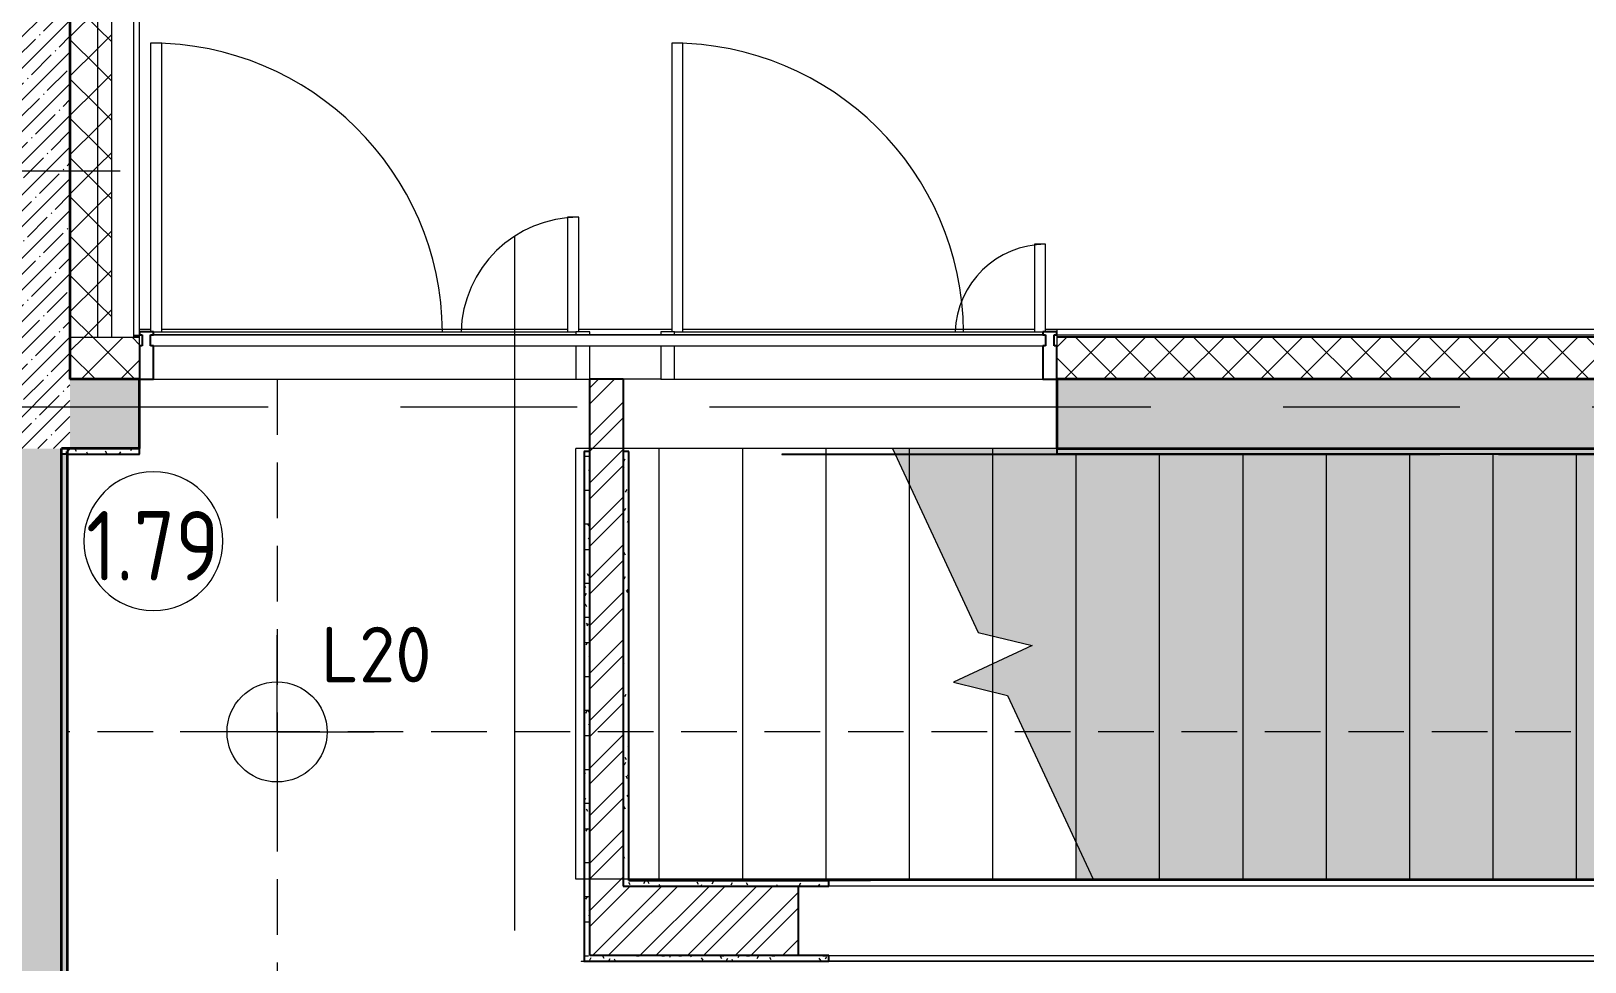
# Model space of a CAD drawing. Header units: millimetres. Extents: x 81425 to 274970, y -8553 to 29000.
# Drawn here: x 92920 to 98510, y 19302 to 22653 of the extents above; entities that cross this region are included whole.
import ezdxf

# ---------------------------------------------------------------- set-up
doc = ezdxf.new("R2010")
doc.units = ezdxf.units.MM
for name, pattern in [('200_ШТРИХ_ш1п0_6_', [160, 100, -60]), ('ADSK_Штрих_ш2 п1', [300, 200, -100]), ('Осевая', [3175, 635, -476.25, 1587.5, -476.25])]:
    doc.linetypes.add(name, pattern=pattern)
for name, color, linetype, lineweight in [('A-ANNO-NOTE', 7, 'Continuous', 9), ('A-AREA-1', 7, '200_ШТРИХ_ш1п0_6_', 35), ('A-AREA-IDEN', 7, 'Continuous', 9), ('A-DETL-2', 7, 'ADSK_Штрих_ш2 п1', 9), ('A-DOOR', 7, 'Continuous', 9), ('A-DOOR-1', 7, 'Continuous', 13), ('A-GLAZ', 7, 'Continuous', 9), ('A-GLAZ-CWMG', 7, 'Continuous', 9), ('A-GLAZ-CWMG-1', 7, 'Continuous', 25), ('A-WALL', 7, 'Continuous', 9), ('E-LITE-EQPM-IDEN', 7, 'Continuous', 9), ('I-WALL', 7, 'Continuous', 9), ('S-STRS-2', 7, 'Continuous', 9), ('S-STRS-MBND', 7, 'Continuous', 9), ('Оси', 7, 'Continuous', 9), ('Оси-2', 7, 'Осевая', 9)]:
    doc.layers.add(name, color=color, linetype=linetype, lineweight=lineweight)
for name, color, linetype, lineweight, true_color in [('A-WALL-1', 7, 'Continuous', 35, 0x3c3c3c), ('A-WALL-2', 7, 'Continuous', 25, 0x3c3c3c), ('A-WALL-4', 7, 'Continuous', 13, 0x3c3c3c), ('A-WALL-FNSH-1', 7, 'Continuous', 9, 0x3c3c3c), ('A-WALL-FNSH-2', 7, 'Continuous', 13, 0x3c3c3c)]:
    doc.layers.add(name, color=color, linetype=linetype, lineweight=lineweight, true_color=true_color)
doc.layers.add('S-STRS-1', color=7, linetype='Continuous', lineweight=13, transparency=1)
doc.styles.add('GOST Common', font='GOST_Common.ttf', dxfattribs={"height": 200})
doc.styles.add('GOST Common_1', font='GOST_Common.ttf', dxfattribs={"width": 0.9, "height": 250})
pattern_1 = [(45, (0, 0), (-57.024626, 57.024626), []), (45, (57.025, 0), (-57.024626, 57.024626), [100.806, -20.161, 3.353, -16.808])]
pattern_2 = [(45, (0, 0), (-70.71068, 70.71068), []), (135, (0, 0), (-70.71068, -70.71068), [])]
pattern_3 = [(45, (0, 0), (-85.53659, 85.53659), []), (45, (57.02, 0), (-85.53659, 85.53659), [])]
pattern_4 = [(0, (0, 0), (121.92, 30.48), [10.058, -81.382, 10.058, -81.382, -487.68]), (0, (0, 0), (121.92, 30.48), [-182.88, 10.058, -172.822, 10.058, -81.382, -213.36]), (0, (0, 0), (121.92, 30.48), [-457.2, 10.058, -50.902, 10.058, -142.342]), (120, (45.72, 15.24), (-87.356454, 90.345817), [10.058, -81.382, 10.058, -81.382, -487.68]), (120, (45.72, 15.24), (-87.356454, 90.345817), [-182.88, 10.058, -172.822, 10.058, -81.382, -213.36]), (120, (45.72, 15.24), (-87.356454, 90.345817), [-457.2, 10.058, -50.902, 10.058, -142.342]), (240, (60.96, 76.2), (-34.563546, -120.825817), [10.058, -81.382, 10.058, -81.382, -487.68]), (240, (60.96, 76.2), (-34.563546, -120.825817), [-182.88, 10.058, -172.822, 10.058, -81.382, -213.36]), (240, (60.96, 76.2), (-34.563546, -120.825817), [-457.2, 10.058, -50.902, 10.058, -142.342])]

# ---------------------------------------------------------------- blocks, each defined once
blk = doc.blocks.new('DRS_ДПУ_распашная__2Ст_Прямоугольная1 - ВН-4_ Нр_ДО_1500х2200 глухая-26741401-План расстановки осветительного оборудования 1 этажа в осях 23-33')
at = {"layer": 'A-DOOR'}
for centre, radius, start, end in [((-770, 0), 1050, 0.5472, 90), ((770, 0), 423.1, 90, 178.637)]:
    blk.add_arc(centre, radius, start, end, dxfattribs=at)
at = {"layer": 'A-DOOR-1'}
for p, q in [((-770, 1050), (-770, 10)), ((-730, 1050), (-770, 1050)), ((-730, 10), (-730, 1050)), ((770, 423.1), (730, 423.1)), ((730, 423.1), (730, 10)), ((770, 10), (770, 423.1))]:
    blk.add_line(p, q, dxfattribs=at)
blk = doc.blocks.new('Прямоугольный импост - Импост структурный с накладкой - 170мм-23668145-План расстановки осветительного оборудования 1 этажа в осях 23-33')
at = {"layer": 'A-GLAZ-CWMG'}
for p, q in [((95235, 21560), (95235, 21570)), ((95235, 21570), (96560, 21570)), ((95235, 21400), (95235, 21520)), ((95235, 21400), (96560, 21400))]:
    blk.add_line(p, q, dxfattribs=at)
blk = doc.blocks.new('Прямоугольный импост - Импост структурный с накладкой - 170мм-22855684-План расстановки осветительного оборудования 1 этажа в осях 23-33')
at = {"layer": 'A-GLAZ-CWMG'}
for p, q in [((93360, 21570), (94880, 21570)), ((94880, 21570), (94880, 21560)), ((94880, 21520), (94880, 21400)), ((93360, 21400), (94880, 21400))]:
    blk.add_line(p, q, dxfattribs=at)
blk = doc.blocks.new('DRS_ДПУ_распашная__2Ст_Прямоугольная1 - ВН-4_ Нр_ДО_1500х2200 глухая-26857260-План расстановки осветительного оборудования 1 этажа в осях 23-33')
at = {"layer": 'A-DOOR'}
for centre, radius, start, end in [((-672.5, 0), 1050, 0.5472, 90), ((672.5, 0), 325.6, 90, 178.2253)]:
    blk.add_arc(centre, radius, start, end, dxfattribs=at)
at = {"layer": 'A-DOOR-1'}
for p, q in [((-672.5, 1050), (-672.5, 10)), ((-632.5, 1050), (-672.5, 1050)), ((-632.5, 10), (-632.5, 1050)), ((672.5, 325.6), (632.5, 325.6)), ((632.5, 325.6), (632.5, 10)), ((672.5, 10), (672.5, 325.6))]:
    blk.add_line(p, q, dxfattribs=at)
blk = doc.blocks.new('PNS_Панель прямоугольная - Нр_Металл - 40мм-23713339-План расстановки осветительного оборудования 1 этажа в осях 23-33')
at = {"layer": 'A-GLAZ'}
for p, q in [((-1610, 0), (1610, 0)), ((1600, 0), (-1600, 0)), ((-1600, -40), (1600, -40))]:
    blk.add_line(p, q, dxfattribs=at)
blk = doc.blocks.new('Прямоугольный импост - Импост структурный с накладкой - 170мм-23713347-План расстановки осветительного оборудования 1 этажа в осях 23-33')
at = {"layer": 'A-GLAZ-CWMG-1'}
for p, q in [((-50, 40), (-50, 160)), ((-50, 160), (0, 160)), ((0, 160), (0, 40)), ((-40, 40), (-50, 40)), ((-50, -10), (-50, 0)), ((-50, 0), (-40, 0)), ((-40, 0), (-40, 40)), ((-10, 40), (-10, 0)), ((0, 40), (-10, 40)), ((-10, 0), (0, 0)), ((0, 0), (0, -10)), ((0, -10), (-50, -10))]:
    blk.add_line(p, q, dxfattribs=at)
blk = doc.blocks.new('Прямоугольный импост - Импост структурный с накладкой - 170мм-23713366-План расстановки осветительного оборудования 1 этажа в осях 23-33')
at = {"layer": 'A-GLAZ-CWMG-1'}
for p, q in [((0, 160), (-50, 160)), ((-50, 160), (-50, 40)), ((0, 40), (0, 160)), ((-50, 40), (-40, 40)), ((-40, 0), (-50, 0)), ((-50, 0), (-50, -10)), ((-40, 40), (-40, 0)), ((-10, 0), (-10, 40)), ((-10, 40), (0, 40)), ((0, 0), (-10, 0)), ((0, -10), (0, 0)), ((-50, -10), (0, -10))]:
    blk.add_line(p, q, dxfattribs=at)
blk = doc.blocks.new('Прямоугольный импост - Импост структурный с накладкой - 170мм-23713231-План расстановки осветительного оборудования 1 этажа в осях 23-33')
at = {"layer": 'A-GLAZ-CWMG'}
for p, q in [((-25, 40), (-25, 160)), ((-25, 160), (25, 160)), ((25, 160), (25, 40)), ((-25, -10), (-25, 0)), ((25, -10), (-25, -10)), ((25, 0), (25, -10))]:
    blk.add_line(p, q, dxfattribs=at)
blk = doc.blocks.new('Марка_Помещения - Номер-25198446-План расстановки осветительного оборудования 1 этажа в осях 23-33')
at = {"layer": 'A-AREA-IDEN'}
for start, end in [(360, 180), (180, 360)]:
    blk.add_arc((0, 0), 2.5, start, end, dxfattribs=at)

msp = doc.modelspace()

# ---------------------------------------------------------------- hatches: boundary and pattern name
at = {"layer": 'A-WALL'}
h = msp.add_hatch(dxfattribs=at)
h.set_pattern_fill('FP_4', color=256, style=0, pattern_type=2)
h.set_pattern_definition(pattern_2)
h.paths.add_polyline_path([(93210, 21550), (93210, 27200), (93160, 27200), (93160, 21550)])
h = msp.add_hatch(dxfattribs=at)
h.set_pattern_fill('FP_4', color=256, style=0, pattern_type=2)
h.set_pattern_definition(pattern_2)
h.paths.add_polyline_path([(93156, 21550), (93160, 21550), (93160, 27100), (93060, 27100), (93060, 21550)])
h = msp.add_hatch(dxfattribs=at)
h.set_pattern_fill('FP_4', color=256, style=0, pattern_type=2)
h.set_pattern_definition(pattern_2)
h.paths.add_polyline_path([(125233, 21400), (125238, 21400), (125238, 21550), (110941.5, 21550), (111050, 21400), (125230, 21400)])
h.paths.add_polyline_path([(110464.9, 21400), (110803.2, 21400), (110694.6, 21550), (96610, 21550), (96610, 21400), (110350, 21400)])
h.paths.add_polyline_path([(93156, 21400), (93310, 21400), (93310, 21550), (93060, 21550), (93060, 21400)])
at = {"layer": 'I-WALL'}
h = msp.add_hatch(dxfattribs=at)
h.set_pattern_fill('FP_1', color=256, style=0, pattern_type=2)
h.set_pattern_definition(pattern_1)
h.paths.add_polyline_path([(93030, 21150), (93060, 21150), (93060, 27100), (92810, 27100), (92810, 21150)])
h = msp.add_hatch(dxfattribs=at)
h.set_pattern_fill('FP_1', color=256, style=0, pattern_type=2)
h.set_pattern_definition(pattern_1)
h.paths.add_polyline_path([(100146.1, 21150), (100580, 21150), (100580, 21400), (96610, 21400), (96610, 21150), (99813.2, 21150)])
h.paths.add_polyline_path([(93310, 21150), (93310, 21400), (93060, 21400), (93060, 21150), (93156, 21150)])
h = msp.add_hatch(dxfattribs=at)
h.set_pattern_fill('FP_16', color=256, style=0, pattern_type=2)
h.set_pattern_definition(pattern_3)
h.paths.add_polyline_path([(95050, 19325), (95050, 21400), (94930, 21400), (94930, 19325)])
h = msp.add_hatch(dxfattribs=at)
h.set_pattern_fill('FP_1', color=256, style=0, pattern_type=2)
h.set_pattern_definition(pattern_1)
h.paths.add_polyline_path([(92810, 13620), (93030, 13620), (93030, 21150), (92810, 21150), (92810, 14834.9)])
h = msp.add_hatch(dxfattribs=at)
h.set_pattern_fill('FP_38', color=256, style=0, pattern_type=2)
h.set_pattern_definition(pattern_4)
h.paths.add_polyline_path([(93310, 21130), (93310, 21150), (93060, 21150), (93051, 21140), (93051, 21130), (93156, 21130)])
h = msp.add_hatch(dxfattribs=at)
h.set_pattern_fill('FP_38', color=256, style=0, pattern_type=2)
h.set_pattern_definition(pattern_4)
h.paths.add_polyline_path([(94930, 19305), (94930, 21140), (94910, 21140), (94910, 19305)])
h = msp.add_hatch(dxfattribs=at)
h.set_pattern_fill('FP_38', color=256, style=0, pattern_type=2)
h.set_pattern_definition(pattern_4)
h.paths.add_polyline_path([(95070, 19595), (95070, 21140), (95050, 21140), (95050, 19595)])
h = msp.add_hatch(dxfattribs=at)
h.set_pattern_fill('FP_38', color=256, style=0, pattern_type=2)
h.set_pattern_definition(pattern_4)
h.paths.add_polyline_path([(100559, 21130), (100560, 21130), (100560, 21150), (96610, 21150), (96610, 21130), (100479, 21130)])
h = msp.add_hatch(dxfattribs=at)
h.set_pattern_fill('FP_38', color=256, style=0, pattern_type=2)
h.set_pattern_definition(pattern_4)
h.paths.add_polyline_path([(93050, 13640), (93050, 21130), (93030, 21130), (93030, 13640)])
h = msp.add_hatch(dxfattribs=at)
h.set_pattern_fill('FP_38', color=256, style=0, pattern_type=2)
h.set_pattern_definition(pattern_4)
h.paths.add_polyline_path([(95789.5, 19575), (95789.5, 19595), (95050, 19595), (95050, 19575), (95153.2, 19575)])
h = msp.add_hatch(dxfattribs=at)
h.set_pattern_fill('FP_16', color=256, style=0, pattern_type=2)
h.set_pattern_definition(pattern_3)
h.paths.add_polyline_path([(95681.3, 19325), (95681.3, 19575), (95050, 19575), (95050, 19325), (95153.2, 19325)])
h = msp.add_hatch(dxfattribs=at)
h.set_pattern_fill('FP_38', color=256, style=0, pattern_type=2)
h.set_pattern_definition(pattern_4)
h.paths.add_polyline_path([(94930, 19305), (95789.5, 19305), (95789.5, 19325), (94930, 19325)])
at = {"layer": 'S-STRS-1'}
for points in [[(96080, 21018.4), (96080, 21150), (96018.6, 21150)], [(96680, 19731.6), (96680, 21130), (96610, 21130), (96610, 21150), (96380, 21150), (96380, 20475.4), (96521.6, 20441), (96380, 20375), (96380, 20274.6), (96432.8, 20261.7), (96484.6, 20150.7)], [(96741.4, 19600), (96980, 19600), (96980, 21130), (96680, 21130), (96680, 19731.6), (96691.8, 19706.4)], [(96741.4, 19600), (96980, 19600), (96980, 21130), (96680, 21130), (96680, 19600)], [(97280, 19600), (97280, 21130), (96980, 21130), (96980, 19600)], [(96980, 19600), (97280, 19600), (97280, 21130), (96980, 21130), (96980, 19706.4)], [(97280, 19600), (97580, 19600), (97580, 21130), (97280, 21130), (97280, 19706.4)], [(97580, 19600), (97580, 21130), (97280, 21130), (97280, 19600)], [(97880, 19600), (97880, 21130), (97580, 21130), (97580, 19600), (97816.1, 19600)], [(97880, 19600), (97880, 21130), (97580, 21130), (97580, 19600), (97816.1, 19600)], [(97880, 19600), (98180, 19600), (98180, 21130), (97880, 21130), (97880, 19706.4)], [(97880, 19600), (98180, 19600), (98180, 21130), (97880, 21130), (97880, 19706.4)], [(98480, 19600), (98480, 21130), (98180, 21130), (98180, 19600)], [(98180, 19600), (98480, 19600), (98480, 21130), (98180, 21130), (98180, 19706.4)], [(98480, 19600), (98780, 19600), (98780, 21130), (98480, 21130), (98480, 19706.4)], [(98780, 19600), (98780, 21130), (98480, 21130), (98480, 19600)]]:
    msp.add_hatch(color=256, dxfattribs=at).paths.add_polyline_path(points)
h = msp.add_hatch(color=256, dxfattribs=at)
h.paths.add_polyline_path([(96380, 20274.6), (96380, 20375), (96238.4, 20309)])
h.paths.add_polyline_path([(96380, 20475.4), (96380, 21150), (96080, 21150), (96080, 21018.4), (96327.2, 20488.3)])

# ---------------------------------------------------------------- linework, layer by layer
at = {"layer": 'A-ANNO-NOTE'}
for q in [(93805, 20478.9), (93456.1, 20130), (93805, 19781.1), (94153.9, 20130)]:
    msp.add_line((93805, 20130), q, dxfattribs=at)
msp.add_circle((93805, 20130), 180, dxfattribs=at)
at = {"layer": 'A-AREA-1'}
msp.add_line((93050, 21130), (93050, 21140), dxfattribs=at)
msp.add_line((93050, 21130), (93050, 21140), dxfattribs=at)
at = {"layer": 'A-DETL-2'}
for p, q in [((93805, 21400), (93805, 15540)), ((100559, 20130), (93050, 20130))]:
    msp.add_line(p, q, dxfattribs=at)
at = {"layer": 'A-WALL'}
for p, q in [((93210, 21550), (93210, 27250)), ((93160, 21550), (93160, 27200)), ((93310, 21580), (93350, 21580)), ((93390, 21580), (94850, 21580)), ((94890, 21580), (95225, 21580)), ((95265, 21580), (96530, 21580)), ((96570, 21580), (111141.9, 21580)), ((96610, 21580), (96610, 21570)), ((93310, 21550), (93060, 21550)), ((93290, 21558), (93310, 21558)), ((93290, 21550), (93290, 21553)), ((96610, 21560), (96610, 21558)), ((110694.6, 21550), (96610, 21550)), ((95185, 21400), (95050, 21400))]:
    msp.add_line(p, q, dxfattribs=at)
at = {"layer": 'A-WALL-1'}
for p, q in [((93060, 27100), (93060, 21400)), ((93310, 21400), (93060, 21400)), ((93310, 21150), (93310, 21400)), ((96610, 21400), (96610, 21150)), ((105550, 21400), (96610, 21400)), ((93030, 13620), (93030, 21150)), ((93310, 21150), (93030, 21150)), ((96610, 21150), (100245, 21150))]:
    msp.add_line(p, q, dxfattribs=at)
at = {"layer": 'A-WALL-2'}
for p, q in [((95050, 21400), (94930, 21400)), ((94930, 19325), (94930, 21400)), ((95050, 21400), (95050, 19575)), ((93060, 21150), (93051, 21140)), ((93051, 21140), (93051, 21130)), ((93310, 21130), (93310, 21150)), ((94910, 21140), (94910, 19305)), ((94930, 21140), (94910, 21140)), ((95070, 21140), (95050, 21140)), ((95070, 19595), (95070, 21140)), ((96610, 21150), (96610, 21130)), ((93050, 21130), (93030, 21130)), ((93050, 13641), (93050, 21130)), ((93051, 21130), (93310, 21130)), ((100560, 21130), (96610, 21130)), ((95050, 19575), (95789.5, 19575)), ((95070, 19595), (95789.5, 19595)), ((95681.3, 19325), (95681.3, 19575)), ((95789.5, 19575), (95789.5, 19595)), ((94910, 19305), (95789.5, 19305)), ((95789.5, 19325), (94930, 19325)), ((95789.5, 19305), (95789.5, 19325))]:
    msp.add_line(p, q, dxfattribs=at)
at = {"layer": 'A-WALL-4'}
for p, q in [((93290, 21553), (93290, 27330)), ((93310, 21400), (93310, 21550)), ((96610, 21550), (96610, 21400))]:
    msp.add_line(p, q, dxfattribs=at)
at = {"layer": 'A-WALL-FNSH-1'}
for p, q in [((93310, 21553), (93310, 27350)), ((125238, 21558), (96610, 21558)), ((96610, 21558), (96610, 21553))]:
    msp.add_line(p, q, dxfattribs=at)
at = {"layer": 'A-WALL-FNSH-2'}
for p, q in [((93310, 21553), (93290, 21553)), ((93310, 21550), (93310, 21553)), ((96610, 21553), (96610, 21550)), ((125238, 21553), (96610, 21553)), ((94909, 21140), (94909, 19304)), ((94910, 21140), (94909, 21140)), ((95071, 21140), (95070, 21140)), ((95071, 19595), (95071, 21140)), ((93051, 21130), (93050, 21130)), ((93051, 13640), (93051, 21129)), ((93051, 21129), (93310, 21129)), ((93310, 21129), (93310, 21130)), ((96610, 21130), (95621, 21130)), ((95621, 21130), (95621, 21129)), ((95621, 21129), (97987.6, 21129)), ((97987.6, 21129), (97987.6, 21130)), ((98198.9, 21130), (98198.9, 21129)), ((98198.9, 21129), (100559, 21129)), ((95940, 19596), (95070, 19596)), ((95789.5, 19595), (95940, 19595)), ((95940, 19595), (95940, 19596)), ((94909, 19304), (95789.5, 19304)), ((95789.5, 19304), (95789.5, 19305))]:
    msp.add_line(p, q, dxfattribs=at)
at = {"layer": 'I-WALL'}
for p, q in [((93051, 21140), (93051, 21150)), ((93052, 21150), (93052, 21141.1)), ((93051, 13640), (93051, 21130)), ((93052, 21130), (93052, 13640)), ((96560, 21129), (96560, 21130)), ((98198.9, 21129), (97987.6, 21129)), ((99080, 19575), (95789.5, 19575)), ((95940, 19596), (99101, 19596)), ((99100, 19595), (95940, 19595)), ((94899, 19305), (94909, 19305)), ((94899, 19305), (94899, 19304)), ((99101, 19304), (94899, 19304)), ((95789.5, 19325), (99100, 19325)), ((99101, 19305), (95789.5, 19305))]:
    msp.add_line(p, q, dxfattribs=at)
at = {"layer": 'S-STRS-2'}
for p, q in [((96080, 21150), (96018.6, 21150)), ((96380, 21150), (96080, 21150)), ((96080, 21018.4), (96080, 21150)), ((96080, 21018.4), (96080, 21150)), ((96610, 21150), (96380, 21150)), ((96380, 20475.4), (96380, 21150)), ((96380, 20475.4), (96380, 21150)), ((96680, 19731.6), (96680, 21130)), ((96680, 19731.6), (96680, 21130)), ((96680, 19731.6), (96680, 21130)), ((96980, 19600), (96980, 21130)), ((96980, 19600), (96980, 21130)), ((96980, 19600), (96980, 21130)), ((96980, 19600), (96980, 21130)), ((97280, 19600), (97280, 21130)), ((97280, 19600), (97280, 21130)), ((97280, 19600), (97280, 21130)), ((97280, 19600), (97280, 21130)), ((97580, 19600), (97580, 21130)), ((97580, 19600), (97580, 21130)), ((97580, 19600), (97580, 21130)), ((97580, 19600), (97580, 21130)), ((97880, 19600), (97880, 21130)), ((97880, 19600), (97880, 21130)), ((97880, 19600), (97880, 21130)), ((97880, 19600), (97880, 21130)), ((98180, 19600), (98180, 21130)), ((98180, 19600), (98180, 21130)), ((98180, 19600), (98180, 21130)), ((98180, 19600), (98180, 21130)), ((98480, 19600), (98480, 21130)), ((98480, 19600), (98480, 21130)), ((98480, 19600), (98480, 21130)), ((98480, 19600), (98480, 21130)), ((96380, 20274.6), (96380, 20375)), ((96380, 20274.6), (96380, 20375)), ((96680, 19600), (96680, 19731.6)), ((96741.4, 19600), (96680, 19600)), ((96980, 19600), (96741.4, 19600)), ((96980, 19600), (96741.4, 19600)), ((97280, 19600), (96980, 19600)), ((97280, 19600), (96980, 19600)), ((97580, 19600), (97280, 19600)), ((97580, 19600), (97280, 19600)), ((97880, 19600), (97580, 19600)), ((97880, 19600), (97580, 19600)), ((98180, 19600), (97880, 19600)), ((98180, 19600), (97880, 19600)), ((98480, 19600), (98180, 19600)), ((98480, 19600), (98180, 19600)), ((98780, 19600), (98480, 19600)), ((98780, 19600), (98480, 19600))]:
    msp.add_line(p, q, dxfattribs=at)
at = {"layer": 'S-STRS-MBND'}
for p, q in [((94880, 19600), (94880, 21150)), ((96018.6, 21150), (94880, 21150)), ((95180, 19600), (95180, 21150)), ((95180, 19600), (95180, 21150)), ((95480, 19600), (95480, 21150)), ((95480, 19600), (95480, 21150)), ((95780, 19600), (95780, 21150)), ((95780, 19600), (95780, 21150)), ((96018.6, 21150), (96327.2, 20488.3)), ((96080, 19600), (96080, 21018.4)), ((96080, 19600), (96080, 21018.4)), ((96327.2, 20488.3), (96521.6, 20441)), ((96380, 20375), (96380, 20475.4)), ((96380, 20375), (96380, 20475.4)), ((96521.6, 20441), (96238.4, 20309)), ((96238.4, 20309), (96432.8, 20261.7)), ((96380, 19600), (96380, 20274.6)), ((96380, 19600), (96380, 20274.6)), ((96432.8, 20261.7), (96741.4, 19600)), ((96680, 19600), (96680, 19731.6)), ((96680, 19600), (96680, 19731.6)), ((96741.4, 19600), (94880, 19600))]:
    msp.add_line(p, q, dxfattribs=at)
at = {"layer": 'Оси'}
for p, q in [((90740, 22150), (93240, 22150)), ((94660, 19415.1), (94660, 21915.1))]:
    msp.add_line(p, q, dxfattribs=at)
at = {"layer": 'Оси-2'}
for p, q in [((84724.5, 21300), (122580, 21300)), ((94660, 406.8), (94660, 19415.1))]:
    msp.add_line(p, q, dxfattribs=at)

# ---------------------------------------------------------------- block references
at = {"layer": 'A-AREA-IDEN', "xscale": 99.99999999999993, "yscale": 99.99999999999993, "zscale": 99.99999999999993}
msp.add_blockref('Марка_Помещения - Номер-25198446-План расстановки осветительного оборудования 1 этажа в осях 23-33', (93360, 20816.7), dxfattribs=at)
at = {"layer": 'A-DOOR'}
for name, p in [('DRS_ДПУ_распашная__2Ст_Прямоугольная1 - ВН-4_ Нр_ДО_1500х2200 глухая-26741401-План расстановки осветительного оборудования 1 этажа в осях 23-33', (94120, 21560)), ('DRS_ДПУ_распашная__2Ст_Прямоугольная1 - ВН-4_ Нр_ДО_1500х2200 глухая-26857260-План расстановки осветительного оборудования 1 этажа в осях 23-33', (95897.5, 21560))]:
    msp.add_blockref(name, p, dxfattribs=at)
at = {"layer": 'A-GLAZ'}
msp.add_blockref('PNS_Панель прямоугольная - Нр_Металл - 40мм-23713339-План расстановки осветительного оборудования 1 этажа в осях 23-33', (94960, 21560), dxfattribs=at)
at = {"layer": 'A-GLAZ-CWMG', "rotation": 180}
msp.add_blockref('Прямоугольный импост - Импост структурный с накладкой - 170мм-23713366-План расстановки осветительного оборудования 1 этажа в осях 23-33', (93310, 21560), dxfattribs=at)
at = {"layer": 'A-GLAZ-CWMG'}
for name in ['Прямоугольный импост - Импост структурный с накладкой - 170мм-22855684-План расстановки осветительного оборудования 1 этажа в осях 23-33', 'Прямоугольный импост - Импост структурный с накладкой - 170мм-23668145-План расстановки осветительного оборудования 1 этажа в осях 23-33']:
    msp.add_blockref(name, (0, 0), dxfattribs=at)
at = {"layer": 'A-GLAZ-CWMG', "extrusion": (0, 0, -1), "rotation": 180}
for name, p in [('Прямоугольный импост - Импост структурный с накладкой - 170мм-23713231-План расстановки осветительного оборудования 1 этажа в осях 23-33', (-94905, 21560)), ('Прямоугольный импост - Импост структурный с накладкой - 170мм-23713231-План расстановки осветительного оборудования 1 этажа в осях 23-33', (-95210, 21560)), ('Прямоугольный импост - Импост структурный с накладкой - 170мм-23713347-План расстановки осветительного оборудования 1 этажа в осях 23-33', (-96610, 21560))]:
    msp.add_blockref(name, p, dxfattribs=at)

# ---------------------------------------------------------------- texts
at = {"layer": 'A-AREA-IDEN', "insert": (93118.1, 20925.3), "char_height": 250, "width": 606.076, "attachment_point": 1, "style": 'GOST Common_1'}
msp.add_mtext('1.79', dxfattribs=at)
at = {"layer": 'E-LITE-EQPM-IDEN', "insert": (93962.5, 20508.6), "char_height": 200, "width": 529.114, "attachment_point": 1, "style": 'GOST Common'}
msp.add_mtext('L20', dxfattribs=at)

doc.saveas('drawing.dxf')
